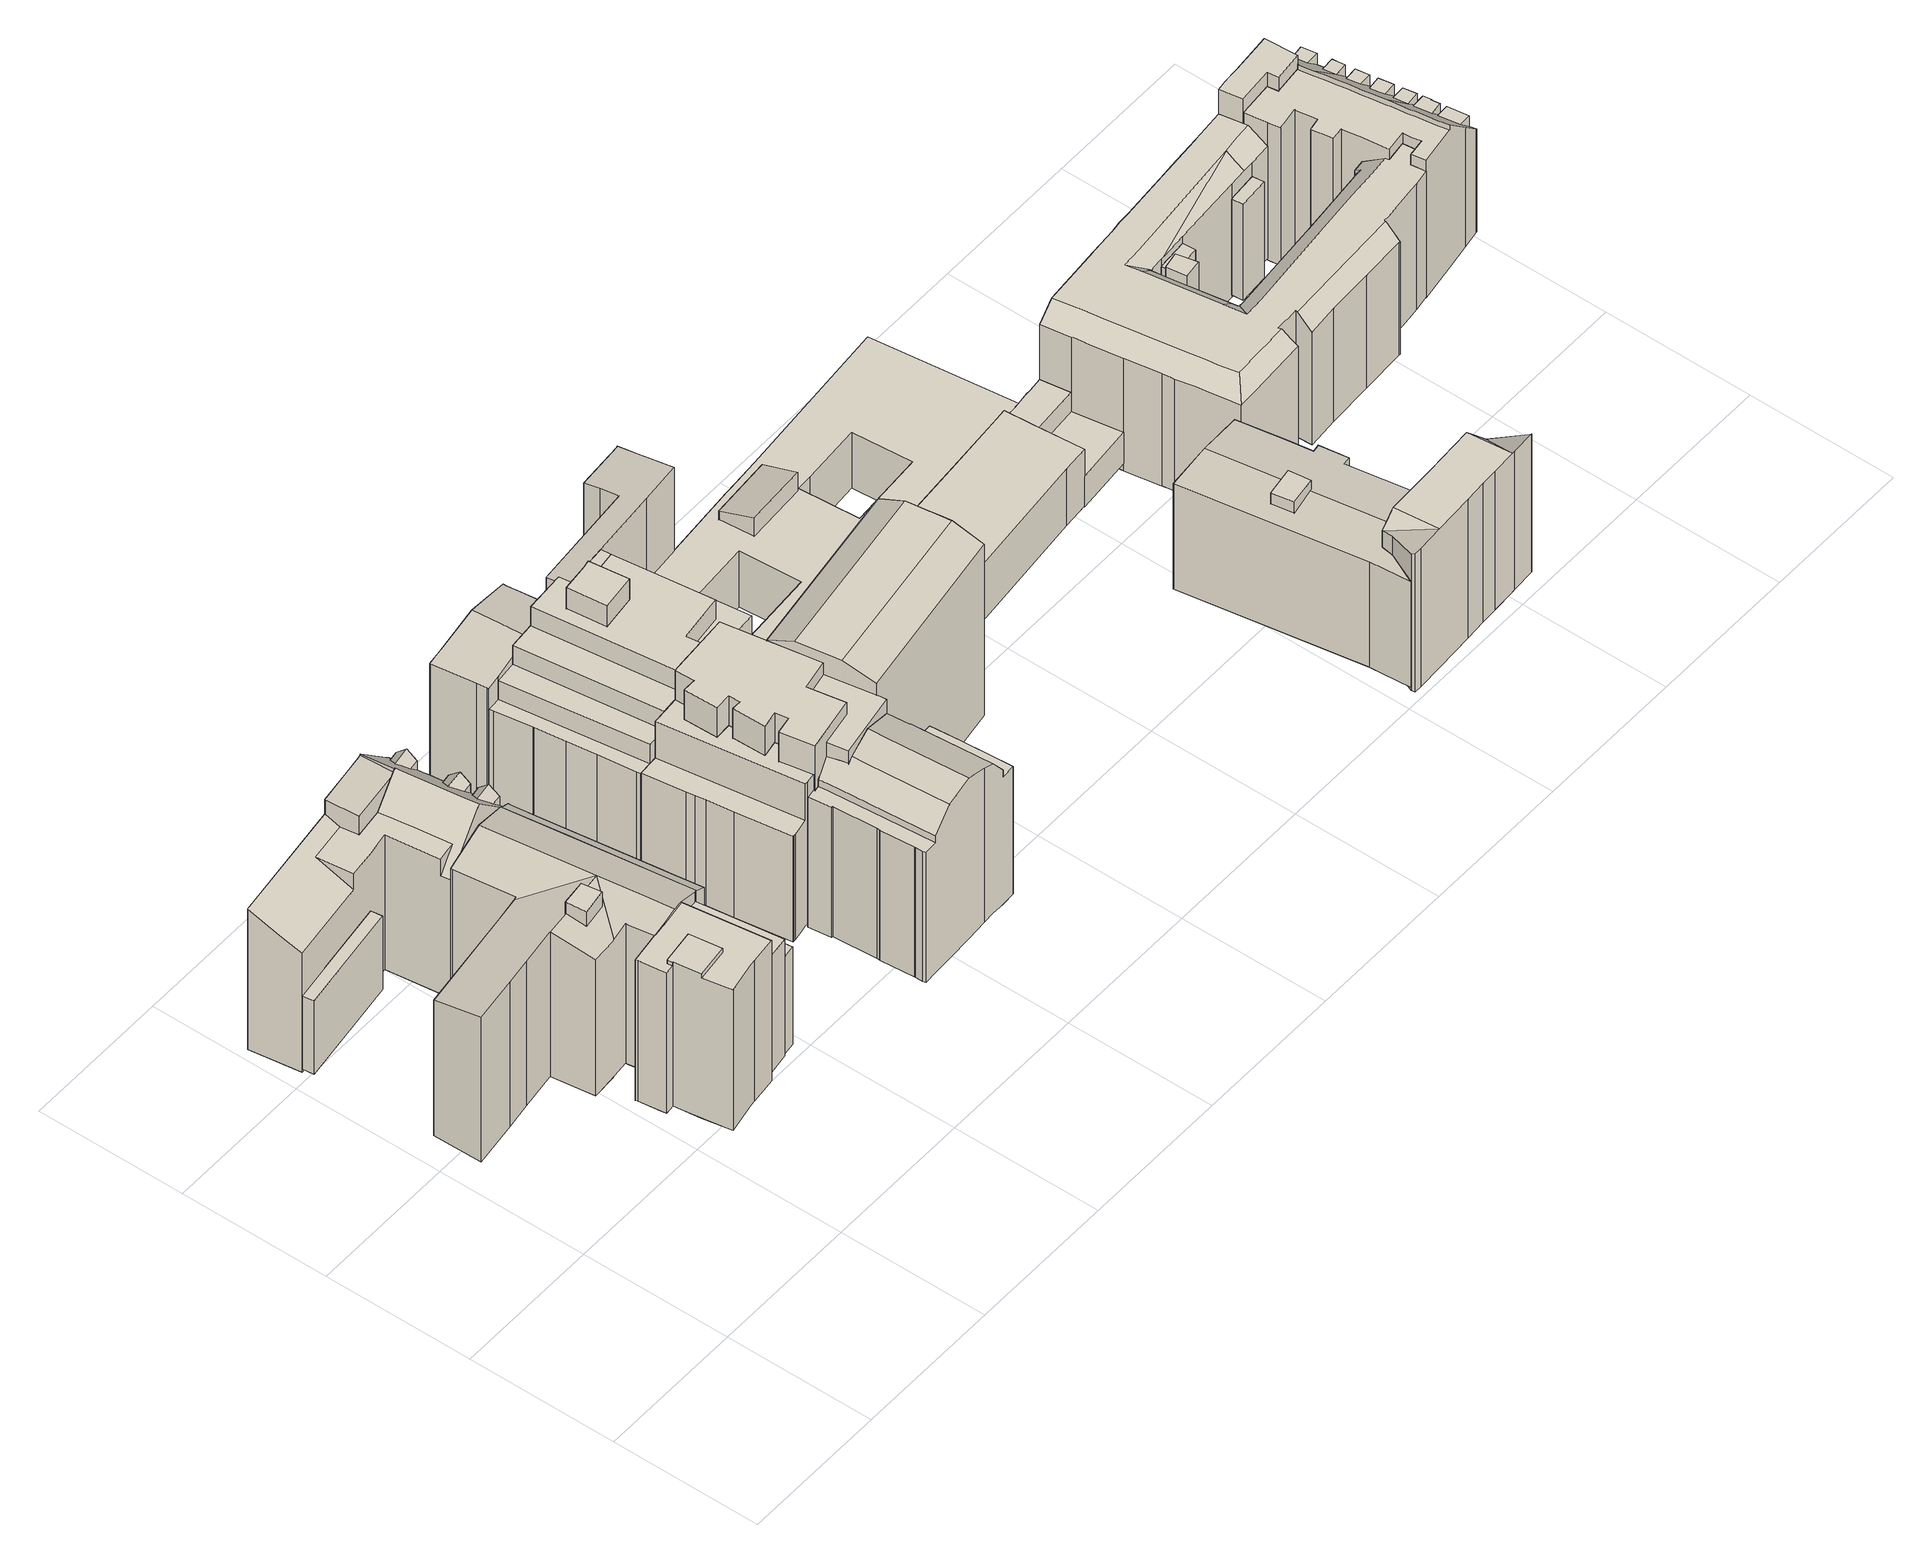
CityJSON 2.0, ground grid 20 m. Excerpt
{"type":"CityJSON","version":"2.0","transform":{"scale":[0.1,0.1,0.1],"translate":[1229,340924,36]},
"CityObjects":{
"building1":{"type":"Building","children":["building1-1","building1-2","building1-3"]},
"building1-1":{"type":"BuildingPart","attributes":{"measuredHeight":19.27,"roofType":"PULTDACH","HoeheDach":"58","NiedrigsteTraufeDesGebaeudes":"57","Blattnummer":"102081","HoeheGrund":"38"},"parents":["building1"],"geometry":[{"type":"Solid","lod":"2","boundaries":[[[[0,1,2,3]],[[3,2,4,5]],[[5,4,6,7]],[[8,1,0,9,10,11]],[[4,2,1,8,11,12,13,6]],[[7,14,15,10,9,0,3,5]],[[7,6,13,14]],[[14,13,12,15]],[[15,12,11,10]]]]}]},
"building1-2":{"type":"BuildingPart","attributes":{"measuredHeight":23.92,"roofType":"FLACHDACH","HoeheDach":"61","NiedrigsteTraufeDesGebaeudes":"61","Blattnummer":"102081","HoeheGrund":"37"},"parents":["building1"],"geometry":[{"type":"Solid","lod":"2","boundaries":[[[[16,17,18,19]],[[20,21,22,23]],[[23,22,17,16]],[[22,21,18,17]],[[21,20,19,18]],[[20,23,16,19]]]]}]},
"building1-3":{"type":"BuildingPart","attributes":{"measuredHeight":23,"roofType":"SATTELDACH","HoeheDach":"59","NiedrigsteTraufeDesGebaeudes":"58","Blattnummer":"102081","HoeheGrund":"36"},"parents":["building1"],"geometry":[{"type":"Solid","lod":"2","boundaries":[[[[24,25,26,27]],[[27,26,28,29]],[[29,28,30,31]],[[32,33,34,35]],[[36,37,38,39]],[[40,41,42,43]],[[44,45,46,47]],[[48,49,50,51]],[[51,50,52,53]],[[54,55,56,57,52,50,49,58,59,60,61,62]],[[30,63,64,65,66,67,68,69,70,31]],[[60,59,58,49,48,71,72,73,74,61]],[[51,53,75,44,47,76,77,78,79,80,81,82,24,27,29,31,70,69,68,67,32,35,83,74,73,72,71,48],[36,39,84,40,43]],[[28,26,25,85,86,87,88,38,37,55,65,64,63,30]],[[80,79,78,77,89,90,91,92]],[[44,75,53,52,57,45]],[[76,47,46,93,89,77]],[[41,40,84,39,38,88]],[[43,42,37,36]],[[67,66,33,32]],[[34,62,61,74,83,35]],[[80,92,86,81]],[[24,82,81,86,85,25]],[[89,93,46,45,57,56,55,90]],[[33,66,65,55,54,62,34]],[[92,91,90,55,37,42,41,88,87,86]]]]}]},
"building2":{"type":"Building","children":["building2-1","building2-2","building2-3"]},
"building2-1":{"type":"BuildingPart","attributes":{"measuredHeight":11.69,"roofType":"FLACHDACH","HoeheDach":"49","NiedrigsteTraufeDesGebaeudes":"49","Blattnummer":"102081","HoeheGrund":"38"},"parents":["building2"],"geometry":[{"type":"Solid","lod":"2","boundaries":[[[[94,95,96,97]],[[98,99,100,101]],[[101,100,95,94]],[[100,99,96,95]],[[99,98,97,96]],[[98,101,94,97]]]]}]},
"building2-2":{"type":"BuildingPart","attributes":{"measuredHeight":25.04,"roofType":"SATTELDACH","HoeheDach":"62","NiedrigsteTraufeDesGebaeudes":"56","Blattnummer":"102081","HoeheGrund":"37"},"parents":["building2"],"geometry":[{"type":"Solid","lod":"2","boundaries":[[[[102,103,104,105,106,107,108]],[[109,110,111,112,113,114,115,116,117,118,106,105]],[[119,120,121,122,123,117,116,115,114,124,125]],[[126,123,122,121,120,6,127,128,129,130,131,132,133,134,135,136,137,138,139,140,141,142,143,144,145,146,147,148,149,150,151,152,153,154,155,156,157]],[[158,159,153,152,151,150]],[[149,148,160,158,150]],[[161,162,139,138]],[[137,163,164,161,138]],[[165,166,167,132,131]],[[130,129,168,165,131]],[[169,108,107,170]],[[104,109,105]],[[171,157,156,172]],[[172,156,155,173]],[[174,146,145,175]],[[175,145,144,176]],[[176,144,143,177]],[[177,143,142,178]],[[178,142,141,179]],[[180,127,6,181]],[[182,126,157,171]],[[153,159,154]],[[147,160,148]],[[139,162,140]],[[128,168,129]],[[181,183,184,185,186,187,188,189,190,169,170,191,192,193,194,182,171,172,173,195,196,197,174,175,176,177,178,179,198,199,200,201,202,203,180]],[[160,147,146,174,197,196,195,173,155,154,159,158]],[[164,135,134,166,165,168,128,127,180,203,202,201,200,199,198,179,141,140,162,161]],[[189,188,187,186,111,110,109,104,103]],[[118,117,123,126,182,194,193,192]],[[167,166,134,133,132]],[[136,135,164,163,137]],[[184,183,181,6,120,119]],[[185,184,119,125,112,111,186]],[[125,124,114,113,112]],[[190,189,103,102,108,169]],[[106,118,192,191,170,107]]]]}]},
"building2-3":{"type":"BuildingPart","attributes":{"measuredHeight":23.23,"roofType":"PULTDACH","HoeheDach":"62","NiedrigsteTraufeDesGebaeudes":"61","Blattnummer":"102081","HoeheGrund":"39"},"parents":["building2"],"geometry":[{"type":"Solid","lod":"2","boundaries":[[[[204,205,206,207,208,209]],[[210,211,212,213,214,215]],[[210,209,208,211]],[[211,208,207,212]],[[212,207,206,213]],[[213,206,205,214]],[[214,205,204,215]],[[215,204,209,210]]]]}]},
"building3":{"type":"Building","children":["building3-1","building3-2","building3-3"]},
"building3-1":{"type":"BuildingPart","attributes":{"measuredHeight":22.96,"roofType":"FLACHDACH","HoeheDach":"59","NiedrigsteTraufeDesGebaeudes":"59","Blattnummer":"102081","HoeheGrund":"36"},"parents":["building3"],"geometry":[{"type":"Solid","lod":"2","boundaries":[[[[216,217,218,219,220,221]],[[222,223,224,225]],[[225,224,226,227]],[[227,226,228,229]],[[229,228,52,230]],[[230,52,231,232]],[[232,231,233,234]],[[235,236,223,222]],[[237,221,220,238]],[[238,220,219,239]],[[239,219,218,240]],[[241,216,221,237]],[[234,242,243,244,245,246,247,248,235,222,225,227,229,230,232]],[[236,249,250,241,237,238,239,240,251,252,233,231,52,228,226,224,223]],[[244,243,251,240,218,217,245]],[[247,246,245,217,216,241,250]],[[248,247,250,249,236,235]],[[243,242,234,233,252,251]]]]}]},
"building3-2":{"type":"BuildingPart","attributes":{"measuredHeight":18.54,"roofType":"FLACHDACH","HoeheDach":"56","NiedrigsteTraufeDesGebaeudes":"56","Blattnummer":"102081","HoeheGrund":"38"},"parents":["building3"],"geometry":[{"type":"Solid","lod":"2","boundaries":[[[[253,254,255,256]],[[257,258,259,260]],[[260,259,254,253]],[[259,258,255,254]],[[258,257,256,255]],[[257,260,253,256]]]]}]},
"building3-3":{"type":"BuildingPart","attributes":{"measuredHeight":15.56,"roofType":"FLACHDACH","HoeheDach":"54","NiedrigsteTraufeDesGebaeudes":"54","Blattnummer":"102081","HoeheGrund":"38"},"parents":["building3"],"geometry":[{"type":"Solid","lod":"2","boundaries":[[[[261,262,263,264,265,266,267,268]],[[269,270,271,272,273,274,275,276]],[[276,275,262,261]],[[275,274,263,262]],[[274,273,264,263]],[[273,272,265,264]],[[272,271,266,265]],[[271,270,267,266]],[[270,269,268,267]],[[269,276,261,268]]]]}]},
"building4":{"type":"Building","children":["building4-1","building4-2","building4-3","building4-4","building4-5"]},
"building4-1":{"type":"BuildingPart","attributes":{"measuredHeight":22.59,"roofType":"FLACHDACH","HoeheDach":"60","NiedrigsteTraufeDesGebaeudes":"54","Blattnummer":"102081","HoeheGrund":"38"},"parents":["building4"],"geometry":[{"type":"Solid","lod":"2","boundaries":[[[[277,278,279,280,281,282,283,284,285,286,287,288]],[[289,290,291,292,293,294,295,296,297,298,299,300,301,302,303,304]],[[305,288,287,306]],[[307,283,282,308]],[[308,282,281,309]],[[309,281,280,310]],[[310,280,279,311]],[[311,279,278,312]],[[312,278,277,313]],[[313,277,288,305]],[[314,303,302,315]],[[315,302,301,316]],[[316,301,300,317]],[[317,300,299,318]],[[318,299,298,319]],[[319,298,297,320]],[[320,297,296,321]],[[321,296,295,322]],[[322,295,294,323]],[[323,294,293,324]],[[324,293,292,325]],[[325,292,291,326]],[[326,291,290,327]],[[285,289,304,286]],[[307,328,329,327,290,289,285,284,283]],[[287,286,304,303,314,330,306]],[[325,326,327,329,328,307,308,309,310,311,312,313,305,306,330,314,315,316,317,318,319,320,321,322,323,324]]]]}]},
"building4-2":{"type":"BuildingPart","attributes":{"measuredHeight":27.14,"roofType":"FLACHDACH","HoeheDach":"65","NiedrigsteTraufeDesGebaeudes":"47","Blattnummer":"102081","HoeheGrund":"38"},"parents":["building4"],"geometry":[{"type":"Solid","lod":"2","boundaries":[[[[331,332,333,334,335,336,337,338,339,340,341,342,343,344,345,346,347,348,349]],[[350,351,352,353,354,355,356]],[[357,349,348,358]],[[358,348,347,359]],[[359,347,346,360]],[[360,346,345,361]],[[356,344,343,350]],[[362,343,342,363]],[[363,342,341,364]],[[364,341,340,365]],[[365,340,339,366]],[[366,339,338,367]],[[367,338,337,368]],[[368,337,336,369]],[[369,336,335,370]],[[370,335,334,371]],[[371,334,333,372]],[[372,333,332,373]],[[373,332,331,374]],[[374,331,349,357]],[[375,355,354,376]],[[376,354,353,377]],[[377,353,352,378]],[[378,352,351,379]],[[362,379,351,350,343]],[[345,344,356,355,375,380,361]],[[362,363,364,365,366,367,368,369,370,371,372,373,374,357,358,359,360,361,380,375,376,377,378,379]]]]}]},
"building4-3":{"type":"BuildingPart","attributes":{"measuredHeight":25.63,"roofType":"SATTELDACH","HoeheDach":"63","NiedrigsteTraufeDesGebaeudes":"58","Blattnummer":"102081","HoeheGrund":"37"},"parents":["building4"],"geometry":[{"type":"Solid","lod":"2","boundaries":[[[[381,382,383,384,385,386,387,388,389,390,391,392,393,394,395,396]],[[397,398,399,400,401,402,403,404]],[[400,405,406,401]],[[407,408,409,410,411,412]],[[413,396,395,414]],[[414,395,394,415]],[[416,389,388,417]],[[417,388,387,418]],[[418,387,386,419]],[[419,386,385,420]],[[420,385,384,421]],[[421,384,383,422]],[[422,383,382,423]],[[423,382,381,424]],[[424,381,396,413]],[[425,403,402,426]],[[412,406,405,407]],[[427,411,410,428]],[[428,410,409,429]],[[429,409,408,430]],[[394,393,431,432,433,434,435,436,437,438,415]],[[416,439,440,441,442,399,398,443,444,390,389]],[[445,446,442,441,440,439,416,417,418,419,420,421,422,423,424,413,414,415,438,437,436,435,447,448,449,450,425,426,451,452,427,428,429,430]],[[453,454,444,443,455,456,457,458,434,433,432,431]],[[392,391,390,444,454,453,431,393]],[[457,456,404,403,425,450,449,448]],[[402,401,406,412,411,427,452,451,426]],[[442,446,445,430,408,407,405,400,399]],[[458,457,448,447,435,434]],[[455,443,398,397,404,456]]]]}]},
"building4-4":{"type":"BuildingPart","attributes":{"measuredHeight":28.82,"roofType":"FLACHDACH","HoeheDach":"67","NiedrigsteTraufeDesGebaeudes":"65","Blattnummer":"102081","HoeheGrund":"38"},"parents":["building4"],"geometry":[{"type":"Solid","lod":"2","boundaries":[[[[459,460,461,462]],[[463,460,459,464]],[[464,465,466,362,467,379,468,469,470,471,463]],[[466,465,464,459,462,472,473,362]],[[474,461,460,463,471,470,469,475]],[[475,469,468,379,476,477]],[[473,478,476,379,467,362]],[[462,461,474,475,477,479,472]],[[472,479,477,476,478,473]]]]}]},
"building4-5":{"type":"BuildingPart","attributes":{"measuredHeight":25.43,"roofType":"FLACHDACH","HoeheDach":"63","NiedrigsteTraufeDesGebaeudes":"63","Blattnummer":"102081","HoeheGrund":"38"},"parents":["building4"],"geometry":[{"type":"Solid","lod":"2","boundaries":[[[[480,481,482,483,484,485,486,487]],[[488,489,490,491,492,493,494,495]],[[495,494,481,480]],[[494,493,482,481]],[[493,492,483,482]],[[492,491,484,483]],[[491,490,485,484]],[[490,489,486,485]],[[489,488,487,486]],[[488,495,480,487]]]]}]},
"building5":{"type":"Building","children":["building5-1","building5-2","building5-3"]},
"building5-1":{"type":"BuildingPart","attributes":{"measuredHeight":22.02,"roofType":"PULTDACH","HoeheDach":"60","NiedrigsteTraufeDesGebaeudes":"59","Blattnummer":"102081","HoeheGrund":"38"},"parents":["building5"],"geometry":[{"type":"Solid","lod":"2","boundaries":[[[[496,497,498,499,500,501,502,503,504,505,506,507]],[[508,509,510,511,512,513,514,515,516,517,518,519]],[[508,507,506,509]],[[509,506,505,510]],[[510,505,504,511]],[[511,504,503,512]],[[512,503,502,513]],[[513,502,501,514]],[[514,501,500,515]],[[515,500,499,516]],[[516,499,498,517]],[[517,498,497,518]],[[518,497,496,519]],[[519,496,507,508]]]]}]},
"building5-2":{"type":"BuildingPart","attributes":{"measuredHeight":20.17,"roofType":"SATTELDACH","HoeheDach":"59","NiedrigsteTraufeDesGebaeudes":"58","Blattnummer":"102081","HoeheGrund":"39"},"parents":["building5"],"geometry":[{"type":"Solid","lod":"2","boundaries":[[[[520,521,522,523,524,525,526,527,528,529]],[[525,530,531,532,533,534,535,536,537,538,526]],[[539,529,528,540]],[[540,528,527,541]],[[542,524,523,543]],[[543,523,522,544]],[[544,522,521,545]],[[545,521,520,546]],[[546,520,529,539]],[[547,526,538,548]],[[548,538,537,549]],[[549,537,536,550]],[[550,536,535,551]],[[551,535,534,552]],[[552,534,533,553]],[[553,533,532,554]],[[554,532,531,555]],[[555,531,530,556]],[[542,557,556,530,525,524]],[[527,526,547,541]],[[555,556,557,542,543,544,545,546,539,540,541,547,548,549,550,551,552,553,554]]]]}]},
"building5-3":{"type":"BuildingPart","attributes":{"measuredHeight":16.91,"roofType":"FLACHDACH","HoeheDach":"56","NiedrigsteTraufeDesGebaeudes":"56","Blattnummer":"102081","HoeheGrund":"39"},"parents":["building5"],"geometry":[{"type":"Solid","lod":"2","boundaries":[[[[558,559,560,561,562,563]],[[564,565,566,567,568,569]],[[569,568,559,558]],[[568,567,560,559]],[[567,566,561,560]],[[566,565,562,561]],[[565,564,563,562]],[[564,569,558,563]]]]}]},
"building6":{"type":"Building","children":["building6-1","building6-2","building6-3","building6-4","building6-5","building6-6","building6-7","building6-8","building6-9"]},
"building6-1":{"type":"BuildingPart","attributes":{"measuredHeight":9.9,"roofType":"PULTDACH","HoeheDach":"50","NiedrigsteTraufeDesGebaeudes":"49","Blattnummer":"102081","HoeheGrund":"40"},"parents":["building6"],"geometry":[{"type":"Solid","lod":"2","boundaries":[[[[570,571,572,573]],[[574,575,576,577]],[[574,573,572,575]],[[575,572,571,576]],[[576,571,570,577]],[[577,570,573,574]]]]}]},
"building6-2":{"type":"BuildingPart","attributes":{"measuredHeight":8.86,"roofType":"FLACHDACH","HoeheDach":"47","NiedrigsteTraufeDesGebaeudes":"47","Blattnummer":"102081","HoeheGrund":"38"},"parents":["building6"],"geometry":[{"type":"Solid","lod":"2","boundaries":[[[[578,579,580,581]],[[582,583,584,585,586,587,588,589,590,518,517,516,591,592,593],[594,595,596,597],[598,599,600,601,602],[580,603,604,581]],[[605,606,607,608,609,610,611,612,613,614,615,616,617,618,619],[620,621,622,623],[624,625,626,627,628],[578,629,630,579]],[[619,618,583,582]],[[618,617,584,583]],[[617,616,585,584]],[[616,615,586,585]],[[615,614,587,586]],[[614,613,588,587]],[[613,612,589,588]],[[612,611,590,589]],[[611,610,518,590]],[[610,609,517,518]],[[609,608,516,517]],[[608,607,591,516]],[[607,606,592,591]],[[606,605,593,592]],[[605,619,582,593]],[[623,622,595,594]],[[622,621,596,595]],[[621,620,597,596]],[[620,623,594,597]],[[628,627,599,598]],[[627,626,600,599]],[[626,625,601,600]],[[625,624,602,601]],[[624,628,598,602]],[[579,630,603,580]],[[630,629,604,603]],[[629,578,581,604]]]]}]},
"building6-3":{"type":"BuildingPart","attributes":{"measuredHeight":24.87,"roofType":"FLACHDACH","HoeheDach":"63","NiedrigsteTraufeDesGebaeudes":"63","Blattnummer":"102081","HoeheGrund":"39"},"parents":["building6"],"geometry":[{"type":"Solid","lod":"2","boundaries":[[[[631,632,633,634,635,636,637,638,639,640,641,642]],[[643,644,645,646,647,648,649,650,651,652,653,654]],[[654,653,632,631]],[[653,652,633,632]],[[652,651,634,633]],[[651,650,635,634]],[[650,649,636,635]],[[649,648,637,636]],[[648,647,638,637]],[[647,646,639,638]],[[646,645,640,639]],[[645,644,641,640]],[[644,643,642,641]],[[643,654,631,642]]]]}]},
"building6-4":{"type":"BuildingPart","attributes":{"measuredHeight":22,"roofType":"FLACHDACH","HoeheDach":"60","NiedrigsteTraufeDesGebaeudes":"60","Blattnummer":"102081","HoeheGrund":"38"},"parents":["building6"],"geometry":[{"type":"Solid","lod":"2","boundaries":[[[[655,656,657,658,659,660,661,662,663,664,665]],[[497,496,666,667,668,669,670,671,672,673,674]],[[674,673,656,655]],[[673,672,657,656]],[[672,671,658,657]],[[671,670,659,658]],[[670,669,660,659]],[[669,668,661,660]],[[668,667,662,661]],[[667,666,663,662]],[[666,496,664,663]],[[496,497,665,664]],[[497,674,655,665]]]]}]},
"building6-5":{"type":"BuildingPart","attributes":{"measuredHeight":8.11,"roofType":"FLACHDACH","HoeheDach":"47","NiedrigsteTraufeDesGebaeudes":"47","Blattnummer":"102081","HoeheGrund":"38"},"parents":["building6"],"geometry":[{"type":"Solid","lod":"2","boundaries":[[[[655,675,676,677,656]],[[678,679,680,681,682]],[[682,681,675,655]],[[681,680,676,675]],[[680,679,677,676]],[[679,678,656,677]],[[678,682,655,656]]]]}]},
"building6-6":{"type":"BuildingPart","attributes":{"measuredHeight":21.7,"roofType":"FLACHDACH","HoeheDach":"60","NiedrigsteTraufeDesGebaeudes":"60","Blattnummer":"102081","HoeheGrund":"39"},"parents":["building6"],"geometry":[{"type":"Solid","lod":"2","boundaries":[[[[683,684,685,686]],[[687,688,689,690]],[[690,689,684,683]],[[689,688,685,684]],[[688,687,686,685]],[[687,690,683,686]]]]}]},
"building6-7":{"type":"BuildingPart","attributes":{"measuredHeight":18.66,"roofType":"FLACHDACH","HoeheDach":"57","NiedrigsteTraufeDesGebaeudes":"57","Blattnummer":"102081","HoeheGrund":"39"},"parents":["building6"],"geometry":[{"type":"Solid","lod":"2","boundaries":[[[[691,692,693,694]],[[695,696,697,698]],[[698,697,692,691]],[[697,696,693,692]],[[696,695,694,693]],[[695,698,691,694]]]]}]},
"building6-8":{"type":"BuildingPart","attributes":{"measuredHeight":15.58,"roofType":"FLACHDACH","HoeheDach":"55","NiedrigsteTraufeDesGebaeudes":"55","Blattnummer":"102081","HoeheGrund":"39"},"parents":["building6"],"geometry":[{"type":"Solid","lod":"2","boundaries":[[[[699,700,701,702,703,704,705,706,707,708,709]],[[710,711,712,713,714,715,716,717,718,288,287]],[[287,288,700,699]],[[288,718,701,700]],[[718,717,702,701]],[[717,716,703,702]],[[716,715,704,703]],[[715,714,705,704]],[[714,713,706,705]],[[713,712,707,706]],[[712,711,708,707]],[[711,710,709,708]],[[710,287,699,709]]]]}]},
"building6-9":{"type":"BuildingPart","attributes":{"measuredHeight":27.98,"roofType":"FLACHDACH","HoeheDach":"67","NiedrigsteTraufeDesGebaeudes":"67","Blattnummer":"102081","HoeheGrund":"39"},"parents":["building6"],"geometry":[{"type":"Solid","lod":"2","boundaries":[[[[719,720,721,722,723]],[[724,725,726,727,728]],[[728,727,720,719]],[[727,726,721,720]],[[726,725,722,721]],[[725,724,723,722]],[[724,728,719,723]]]]}]},
"building7":{"type":"Building","children":["building7-1","building7-2","building7-3"]},
"building7-1":{"type":"BuildingPart","attributes":{"measuredHeight":18.18,"roofType":"FLACHDACH","HoeheDach":"57","NiedrigsteTraufeDesGebaeudes":"57","Blattnummer":"102081","HoeheGrund":"38"},"parents":["building7"],"geometry":[{"type":"Solid","lod":"2","boundaries":[[[[729,730,731,732]],[[733,734,735,736]],[[736,735,730,729]],[[735,734,731,730]],[[734,733,732,731]],[[733,736,729,732]]]]}]},
"building7-2":{"type":"BuildingPart","attributes":{"measuredHeight":17.33,"roofType":"SATTELDACH","HoeheDach":"55","NiedrigsteTraufeDesGebaeudes":"55","Blattnummer":"102081","HoeheGrund":"38"},"parents":["building7"],"geometry":[{"type":"Solid","lod":"2","boundaries":[[[[737,738,739,740]],[[741,742,743,744]],[[744,743,745,746]],[[747,748,749,750]],[[751,752,753,754]],[[754,753,755,756]],[[756,755,757,758]],[[746,745,759,760]],[[760,759,761,762]],[[762,761,763,764]],[[765,751,754,756,758,766,767,768,741,744,746,760,762,764,769,770],[750,771,737,740,772,747]],[[773,757,755,753,752,774,775,776,739,738,777,778,779,780]],[[778,777,749,748,776,775,774,781,782,763,761,759,745,743,742,779]],[[751,765,770,781,774,752]],[[780,779,742,741,768,767]],[[782,781,770,769,764,763]],[[766,758,757,773,780,767]],[[739,776,748,747,772,740]],[[737,771,750,749,777,738]]]]}]},
"building7-3":{"type":"BuildingPart","attributes":{"measuredHeight":22.01,"roofType":"FLACHDACH","HoeheDach":"59","NiedrigsteTraufeDesGebaeudes":"55","Blattnummer":"102081","HoeheGrund":"37"},"parents":["building7"],"geometry":[{"type":"Solid","lod":"2","boundaries":[[[[783,784,785,786,787,788]],[[785,789,790,786]],[[785,791,792,793,794,795,796,789]],[[794,797,795]],[[798,799,800,797,794]],[[801,788,787,802]],[[803,784,783,804]],[[804,783,788,801]],[[805,793,792,806]],[[806,792,791,807]],[[808,797,800,809]],[[809,800,799,810]],[[810,799,798,811]],[[811,812,805,806,807,813,803,804,801,802,814,815,816,817,818,808,809,810]],[[803,813,807,791,785,784]],[[805,812,811,798,794,793]],[[796,795,797,808,818,817]],[[790,789,796,817,816,815]],[[787,786,790,815,814,802]]]]}]},
"building8":{"type":"Building","children":["building8-1","building8-2","building8-3","building8-4","building8-5","building8-6","building8-7","building8-8","building8-9"]},
"building8-1":{"type":"BuildingPart","attributes":{"measuredHeight":15.33,"roofType":"FLACHDACH","HoeheDach":"54","NiedrigsteTraufeDesGebaeudes":"54","Blattnummer":"102081","HoeheGrund":"38"},"parents":["building8"],"geometry":[{"type":"Solid","lod":"2","boundaries":[[[[819,820,821,822]],[[823,824,825,826]],[[826,825,820,819]],[[825,824,821,820]],[[824,823,822,821]],[[823,826,819,822]]]]}]},
"building8-2":{"type":"BuildingPart","attributes":{"measuredHeight":19.25,"roofType":"FLACHDACH","HoeheDach":"58","NiedrigsteTraufeDesGebaeudes":"58","Blattnummer":"102081","HoeheGrund":"39"},"parents":["building8"],"geometry":[{"type":"Solid","lod":"2","boundaries":[[[[827,828,829,830]],[[831,832,833,834]],[[834,833,828,827]],[[833,832,829,828]],[[832,831,830,829]],[[831,834,827,830]]]]}]},
"building8-3":{"type":"BuildingPart","attributes":{"measuredHeight":16.08,"roofType":"FLACHDACH","HoeheDach":"55","NiedrigsteTraufeDesGebaeudes":"55","Blattnummer":"102081","HoeheGrund":"39"},"parents":["building8"],"geometry":[{"type":"Solid","lod":"2","boundaries":[[[[835,836,837,838]],[[839,840,841,842]],[[842,841,836,835]],[[841,840,837,836]],[[840,839,838,837]],[[839,842,835,838]]]]}]},
"building8-4":{"type":"BuildingPart","attributes":{"measuredHeight":7.64,"roofType":"FLACHDACH","HoeheDach":"47","NiedrigsteTraufeDesGebaeudes":"47","Blattnummer":"102081","HoeheGrund":"40"},"parents":["building8"],"geometry":[{"type":"Solid","lod":"2","boundaries":[[[[843,844,845,846,847,848,849]],[[850,851,852,618,617,853,854]],[[854,853,844,843]],[[853,617,845,844]],[[617,618,846,845]],[[618,852,847,846]],[[852,851,848,847]],[[851,850,849,848]],[[850,854,843,849]]]]}]},
"building8-5":{"type":"BuildingPart","attributes":{"measuredHeight":4.92,"roofType":"FLACHDACH","HoeheDach":"44","NiedrigsteTraufeDesGebaeudes":"44","Blattnummer":"102081","HoeheGrund":"39"},"parents":["building8"],"geometry":[{"type":"Solid","lod":"2","boundaries":[[[[855,856,857,858]],[[859,860,861,862]],[[862,861,856,855]],[[861,860,857,856]],[[860,859,858,857]],[[859,862,855,858]]]]}]},
"building8-6":{"type":"BuildingPart","attributes":{"measuredHeight":9.01,"roofType":"FLACHDACH","HoeheDach":"48","NiedrigsteTraufeDesGebaeudes":"48","Blattnummer":"102081","HoeheGrund":"39"},"parents":["building8"],"geometry":[{"type":"Solid","lod":"2","boundaries":[[[[863,864,865,866,867,868,869,870,871]],[[872,873,874,875,876,877,878,879,880]],[[880,879,864,863]],[[879,878,865,864]],[[878,877,866,865]],[[877,876,867,866]],[[876,875,868,867]],[[875,874,869,868]],[[874,873,870,869]],[[873,872,871,870]],[[872,880,863,871]]]]}]},
"building8-7":{"type":"BuildingPart","attributes":{"measuredHeight":20.03,"roofType":"FLACHDACH","HoeheDach":"58","NiedrigsteTraufeDesGebaeudes":"56","Blattnummer":"102081","HoeheGrund":"38"},"parents":["building8"],"geometry":[{"type":"Solid","lod":"2","boundaries":[[[[881,882,883,884,885]],[[886,887,888,889,882,881]],[[890,891,892,887,886]],[[893,894,895,896,897,898]],[[899,900,901,902,903,904,905]],[[896,895,906,907,908,909,897]],[[910,911,912,913]],[[914,915,916,917]],[[918,889,888,919]],[[920,921,922,923]],[[923,922,924,925]],[[925,924,926,927]],[[927,926,928,929]],[[929,928,930,931]],[[932,894,893,933]],[[934,903,902,935]],[[935,902,901,936]],[[936,901,900,937]],[[937,900,899,938]],[[939,907,906,940]],[[941,942,943,944]],[[944,943,945,946]],[[946,945,947,948]],[[949,950,951,952]],[[953,954,955,956]],[[957,958,959,960,947,945,943,942,961,962,963,964,891,890]],[[965,966,967,968,969,970,971,972,973,974]],[[968,975,976,977,978,979,980,969]],[[912,981,982,983,984,913]],[[985,986,987,988,989,990,991,992,993,994,995,905,904,996,997,998,951,950,999,1000,1001,955,954,1002,1003,960,959,958,957,890,886,881,885,1004,897,909,908,1005,1006,930,928,926,924,922,921,1007,982,981]],[[1008,1009,1010,949,952,1011,1012,1013,1014,934,935,936,937,938,1015,1016,1017,1018,1019,1020,1021,977,976,975,968,967,966,965,974,1022,914,917,1023,1024,910,913,984,983,1025,920,923,925,927,929,931,1026,1027,1028,939,940,1029,932,933,1030,1031,1032,1033,1034,1035,918,919,1036,1037,1038,1039,1040,1041,1042,941,944,946,948,1043,1044,1045,953,956]],[[911,1046,1047,916,915,1048,973,972,971,970,969,990,989,988,987,986,985,981,912]],[[980,979,978,1049,991,990,969]],[[1024,1023,917,916,1047,1046,911,910]],[[1019,1018,1017,1016,995,994,993,992]],[[991,1049,978,977,1021,1020,1019,992]],[[1034,1033,1032,1031,1050,1051,884,883]],[[892,891,964,963,1040,1039,1038,1037]],[[963,962,961,942,941,1042,1041,1040]],[[1013,1012,1011,952,951,998,997,996]],[[999,950,949,1010,1009,1000]],[[1009,1008,956,955,1001,1000]],[[1003,1002,954,953,1045,1044]],[[1003,1044,1043,948,947,960]],[[908,907,939,1028,1027,1005]],[[1015,938,899,905,995,1016]],[[904,903,934,1014,1013,996]],[[932,1029,940,906,895,894]],[[1031,1030,933,893,898,1050]],[[930,1006,1005,1027,1026,931]],[[887,892,1037,1036,919,888]],[[882,889,918,1035,1034,883]],[[982,1007,921,920,1025,983]],[[1022,974,973,1048,915,914]],[[884,1051,1050,898,897,1004,885]]]]}]},
"building8-8":{"type":"BuildingPart","attributes":{"measuredHeight":22.76,"roofType":"PULTDACH","HoeheDach":"61","NiedrigsteTraufeDesGebaeudes":"54","Blattnummer":"102081","HoeheGrund":"38"},"parents":["building8"],"geometry":[{"type":"Solid","lod":"2","boundaries":[[[[1052,1053,1054,1055]],[[1056,1057,1058,1059,1060]],[[1061,1062,1063,1064,1065]],[[1066,1067,1068,1069]],[[1070,1071,1072,1073]],[[1074,1075,1076,1077,1078,1079]],[[1080,1081,1082,1083]],[[1084,1085,1086,1087]],[[1088,1089,1090,1091]],[[1092,1093,1094,1095]],[[1096,1097,1098,1099]],[[1100,1101,1102,1103]],[[1104,1105,1106,1107]],[[1107,1106,1108,1109]],[[1055,1054,1110]],[[1111,1053,1052]],[[1060,1059,1112]],[[1113,1057,1056]],[[1065,1064,1114]],[[1115,1062,1061]],[[1069,1068,1116]],[[1117,1067,1066]],[[1073,1072,1118]],[[1119,1071,1070]],[[1079,1078,1120]],[[1121,1077,1076,1122]],[[1123,1075,1074]],[[1083,1082,1124]],[[1125,1081,1080]],[[1126,1127,1128,1129,1130,1056,1060,1112,1111,1052,1055,1110,1102,1101,1131,1098,1097]],[[1132,1133,1134,1135,1136,1137,1070,1073,1118,1138,1117,1066,1069,1116,1139,1115,1061,1065,1114,1113,1056,1130]],[[1140,1141,1142,1143,1144,1145,1146,1147,1148,1149]],[[1053,1111,1112,1059,1058,1150,1151,1152,1153,1103,1102,1110,1054]],[[1154,1155,1156,1157,1158,1159,1160,1161,1162,1163,1164,1165,1166,1167,1168,1169,1170,1171,1172,1173,1137,1136,1135,1134,1133,1132,1130,1129,1128,1174]],[[1075,1123,1124,1082,1081,1125,1105,1104,1175,1176,1177,1122,1076]],[[1067,1117,1138,1118,1072,1071,1119,1120,1078,1077,1121,1178,1179,1180,1181,1182,1183,1184,1139,1116,1068]],[[1185,1186,1187,1188,1189,1190,1091,1090,1191,1192,1193,1194,1195,1196,1197,1198]],[[1173,1172,1171,1170,1169,1168,1108,1106,1105,1125,1080,1083,1124,1123,1074,1079,1120,1119,1070,1137]],[[1107,1109,1199,1200,1201,1092,1095,1202,1088,1091,1190,1189,1188,1187,1186,1185,1198,1203,1204,1205,1206,1207,1208,1209,1210,1144,1143,1142,1141,1140,1211,1212,1213,1214,1215,1216,1217,1084,1087,1218,1219,1220,1096,1099,1221,1100,1103,1153,1152,1151,1150,1222,1223,1224,1225,1184,1183,1182,1181,1180,1179,1178,1121,1122,1177,1176,1175,1104]],[[1226,1227,1228,1229,1149,1148,1147,1146,1145,1230,1231,1232,1233,1234,1235,1236,1237,1197,1196,1195,1194,1193,1192,1191,1090,1089,1238,1094,1093,1239,1240,1167,1166,1165,1164,1163,1162,1161,1160,1159,1158,1157,1156,1155,1154,1174,1086,1085,1241,1242,1243]],[[1243,1242,1241,1085,1084,1217,1216,1215]],[[1212,1211,1140,1149,1229,1228,1227,1213]],[[1210,1209,1208,1232,1231,1230,1145,1144]],[[1220,1219,1218,1128,1127,1126,1097,1096]],[[1057,1113,1114,1064,1063,1224,1223,1222,1150,1058]],[[1062,1115,1139,1184,1225,1224,1063]],[[1098,1131,1101,1100,1221,1099]],[[1200,1199,1109,1108,1168,1167,1240]],[[1201,1200,1240,1239,1093,1092]],[[1202,1095,1094,1238,1089,1088]],[[1204,1203,1198,1197,1237,1236]],[[1205,1204,1236,1235,1234,1206]],[[1234,1233,1232,1208,1207,1206]],[[1086,1174,1128,1218,1087]],[[1214,1213,1227,1226,1243,1215]]]]}]},
"building8-9":{"type":"BuildingPart","attributes":{"measuredHeight":23.64,"roofType":"FLACHDACH","HoeheDach":"62","NiedrigsteTraufeDesGebaeudes":"62","Blattnummer":"102081","HoeheGrund":"38"},"parents":["building8"],"geometry":[{"type":"Solid","lod":"2","boundaries":[[[[1244,1245,1246,1247]],[[1245,1248,1249,1246]],[[1249,1250,1251,1252,1253,1254,1247,1246]],[[1245,1244,1255,1256,1257,1258,1259,1248]],[[1248,1259,1250,1249]],[[1259,1258,1251,1250]],[[1258,1257,1252,1251]],[[1257,1256,1253,1252]],[[1256,1255,1254,1253]],[[1255,1244,1247,1254]]]]}]}
},
"vertices":[
[355,357,24],[355,357,208],[361,317,208],[361,317,24],[345,316,216],[345,316,24],[311,561,216],[311,561,24],[353,373,208],[353,373,24],[330,536,24],[330,536,208],[327,558,208],[327,563,208],[327,563,24],[327,558,24],
[220,399,9],[253,403,9],[257,377,9],[223,372,9],[223,372,248],[257,377,248],[253,403,248],[220,399,248],
[136,387,1],[136,387,231],[101,382,231],[101,382,1],[40,374,231],[40,374,1],[39,439,217],[39,439,1],[204,544,1],[204,544,218],[204,546,218],[204,546,1],[253,403,1],[253,403,231],[220,399,231],[220,399,1],[223,372,1],[223,372,225],[257,377,225],[257,377,1],[275,306,1],[275,306,226],[260,304,223],[260,304,1],[345,316,1],[345,316,217],[342,315,218],[342,315,1],[314,312,227],[314,312,1],[276,473,231],[285,407,231],[294,345,231],[299,309,231],[340,351,217],[332,414,217],[323,479,217],[311,561,217],[265,555,231],[177,458,217],[210,463,217],[211,463,217],[215,464,218],[215,464,1],[211,463,1],[210,463,1],[177,458,1],[340,351,1],[332,414,1],[323,479,1],[311,561,1],[299,309,1],[254,339,1],[254,342,1],[231,340,1],[227,339,1],[195,337,1],[187,394,1],[186,394,1],[265,555,1],[220,398,1],[186,394,231],[187,394,231],[219,398,231],[220,398,231],[254,342,223],[231,340,218],[227,339,218],[195,337,218],[254,339,223],
[162,624,17],[164,609,17],[18,589,17],[16,604,17],[16,604,134],[18,589,134],[164,609,134],[162,624,134],
[12,632,215],[16,604,201],[126,619,201],[120,668,226],[172,675,226],[170,694,236],[6,672,236],[126,619,226],[162,624,226],[193,629,226],[202,558,226],[218,561,226],[228,562,226],[227,573,226],[222,610,226],[215,656,226],[176,651,226],[204,546,200],[266,555,263],[263,574,263],[254,641,263],[251,661,263],[218,561,216],[202,558,200],[252,661,261],[327,563,200],[325,573,200],[312,572,214],[310,573,216],[298,583,226],[308,598,214],[317,599,205],[321,600,200],[320,610,200],[315,609,205],[307,608,214],[293,620,226],[303,635,214],[316,637,200],[316,641,200],[317,642,199],[316,646,199],[314,662,199],[313,667,199],[312,667,200],[311,677,200],[297,675,214],[289,682,222],[284,686,226],[285,688,225],[287,691,222],[294,701,214],[307,703,200],[306,713,200],[292,711,214],[246,705,261],[309,690,226],[307,703,214],[311,677,214],[318,623,226],[316,637,214],[315,609,214],[320,610,214],[323,587,226],[321,600,214],[317,599,214],[325,573,214],[6,672,12],[170,694,12],[246,705,12],[292,711,12],[306,713,12],[312,667,12],[313,667,12],[314,662,12],[316,646,12],[317,642,12],[316,641,12],[327,563,12],[311,561,12],[252,661,12],[266,555,12],[204,546,12],[202,558,12],[193,629,12],[162,624,12],[126,619,12],[16,604,12],[12,632,12],[172,675,12],[176,651,12],[215,656,12],[251,661,12],[307,703,12],[309,690,12],[311,677,12],[316,637,12],[318,623,12],[320,610,12],[321,600,12],[323,587,12],[325,573,12],
[176,651,255],[252,661,255],[246,705,259],[241,704,259],[212,700,259],[170,694,259],[170,694,26],[212,700,26],[241,704,26],[246,705,26],[252,661,26],[176,651,26],
[233,260,233],[234,260,233],[239,224,233],[283,230,233],[277,273,233],[232,267,233],[215,298,3],[215,298,227],[256,304,227],[256,304,3],[260,304,227],[260,304,3],[275,306,227],[275,306,3],[314,312,3],[330,199,227],[330,199,3],[295,195,227],[295,195,3],[216,295,3],[216,295,227],[232,267,227],[277,273,227],[283,230,227],[239,224,227],[233,260,227],[288,194,3],[246,186,3],[239,224,3],[234,260,3],[233,260,3],[221,259,3],[220,265,3],[220,265,227],[221,259,227],[246,186,227],[288,194,227],
[342,315,17],[358,203,17],[330,199,17],[314,312,17],[314,312,203],[330,199,203],[358,203,203],[342,315,203],
[342,315,20],[345,316,20],[361,317,20],[368,267,20],[367,266,20],[369,250,20],[375,205,20],[358,203,20],[358,203,175],[375,205,175],[369,250,175],[367,266,175],[368,267,175],[361,317,175],[345,316,175],[342,315,175],
[478,435,185],[480,424,185],[482,410,185],[487,375,185],[498,302,185],[500,302,185],[502,302,185],[515,304,185],[525,306,185],[497,493,185],[487,492,185],[470,491,185],[525,306,243],[529,306,243],[542,308,243],[534,350,243],[556,354,243],[553,371,243],[531,367,243],[530,411,243],[543,411,243],[542,426,243],[520,425,243],[519,470,243],[537,470,243],[536,496,243],[514,494,243],[497,493,243],[470,491,17],[487,492,17],[502,302,17],[500,302,17],[498,302,17],[487,375,17],[482,410,17],[480,424,17],[478,435,17],[514,494,17],[536,496,17],[537,470,17],[519,470,17],[520,425,17],[542,426,17],[543,411,17],[530,411,17],[531,367,17],[553,371,17],[556,354,17],[534,350,17],[542,308,17],[529,306,17],[515,304,17],[525,306,17],[497,493,17],
[520,425,290],[542,426,290],[543,411,290],[530,411,290],[531,367,290],[553,371,290],[556,354,290],[534,350,290],[542,306,290],[614,319,290],[605,368,290],[645,376,290],[633,445,290],[623,503,290],[599,501,290],[549,497,290],[536,496,290],[537,470,290],[519,470,290],[633,445,111],[875,481,111],[868,525,111],[729,512,111],[688,509,111],[686,508,111],[623,503,111],[519,470,18],[537,470,18],[536,496,18],[549,497,18],[599,501,18],[633,445,18],[645,376,18],[605,368,18],[614,319,18],[542,306,18],[534,350,18],[556,354,18],[553,371,18],[531,367,18],[530,411,18],[543,411,18],[542,426,18],[520,425,18],[686,508,18],[688,509,18],[729,512,18],[868,525,18],[875,481,18],[623,503,18],
[533,276,219],[535,276,219],[539,217,219],[539,214,219],[539,213,219],[543,168,219],[543,167,219],[543,157,219],[544,153,219],[562,154,219],[553,263,219],[550,294,219],[549,307,219],[542,306,219],[542,308,219],[529,306,219],[616,266,268],[625,157,268],[654,159,257],[671,160,250],[662,268,250],[661,268,250],[658,298,250],[614,290,268],[688,160,226],[679,269,226],[688,160,215],[707,161,215],[702,229,215],[699,260,215],[698,270,215],[679,269,215],[529,306,12],[542,308,12],[542,306,12],[544,153,12],[543,157,12],[543,167,12],[543,168,12],[539,213,12],[539,214,12],[539,217,12],[535,276,12],[533,276,12],[658,298,12],[661,268,12],[698,270,12],[699,260,12],[702,229,12],[707,161,12],[549,307,230],[556,308,237],[563,310,244],[567,311,249],[567,311,12],[563,310,12],[556,308,12],[549,307,12],[562,154,12],[588,155,12],[625,157,12],[654,159,12],[588,155,258],[562,154,230],[688,160,12],[671,160,12],[570,295,12],[572,283,12],[578,283,12],[614,290,12],[662,268,12],[679,269,12],[550,294,230],[553,263,230],[579,265,258],[578,283,258],[572,283,252],[570,295,251],
[657,311,290],[893,348,290],[888,389,306],[649,353,306],[893,348,18],[657,311,18],[649,353,18],[639,411,18],[872,481,18],[879,447,18],[884,416,18],[885,408,18],[888,389,18],[639,411,306],[633,445,291],[885,408,306],[884,416,306],[875,481,291],[879,447,306],[872,481,291],[878,447,306],
[658,298,17],[572,283,17],[567,311,17],[614,319,17],[605,368,17],[645,376,17],[653,332,17],[657,311,17],[657,311,272],[653,332,272],[645,376,272],[605,368,272],[614,319,272],[567,311,272],[572,283,272],[658,298,272],
[597,694,244],[662,699,244],[753,707,244],[808,712,244],[804,760,237],[803,773,236],[802,787,234],[800,786,234],[736,781,234],[738,760,237],[740,735,240],[595,722,240],[595,722,23],[740,735,23],[738,760,23],[736,781,23],[800,786,23],[802,787,23],[803,773,23],[804,760,23],[808,712,23],[753,707,23],[662,699,23],[597,694,23],
[440,696,217],[442,683,217],[442,681,217],[460,682,220],[489,685,226],[520,687,231],[512,760,232],[450,756,220],[445,756,219],[432,755,217],[525,688,231],[579,692,221],[597,694,217],[595,722,217],[591,722,218],[578,721,220],[572,760,221],[572,764,221],[540,762,227],[432,755,30],[445,756,30],[450,756,30],[489,685,30],[460,682,30],[442,681,30],[442,683,30],[440,696,30],[512,760,30],[540,762,30],[572,764,30],[572,760,30],[578,721,30],[591,722,30],[595,722,30],[597,694,30],[579,692,30],[525,688,30],[520,687,30],
[591,722,35],[578,721,35],[572,760,35],[572,764,35],[585,764,35],[586,760,35],[586,760,204],[585,764,204],[572,764,204],[572,760,204],[578,721,204],[591,722,204],
[879,657,141],[962,662,141],[959,709,125],[875,703,125],[875,703,42],[959,709,42],[962,662,42],[879,657,42],
[757,567,112],[857,574,112],[857,574,23],[757,567,23],[1190,745,23],[1214,554,23],[1186,552,23],[1164,550,23],[1085,543,23],[868,525,23],[729,512,23],[707,682,23],[664,676,23],[911,721,23],[927,722,23],[965,725,23],[962,662,23],[959,709,23],[875,703,23],[879,657,23],[965,663,23],[971,583,23],[1073,590,23],[1067,670,23],[986,664,23],[851,656,23],[750,649,23],[965,725,112],[927,722,112],[911,721,112],[808,712,112],[753,707,112],[662,699,112],[664,676,112],[707,682,112],[729,512,112],[868,525,112],[1085,543,112],[1164,550,112],[1186,552,112],[1214,554,112],[1190,745,112],[879,657,112],[875,703,112],[959,709,112],[962,662,112],[986,664,112],[1067,670,112],[1073,590,112],[971,583,112],[965,663,112],[750,649,112],[851,656,112],
[599,501,25],[549,497,25],[525,688,25],[579,692,25],[583,660,25],[547,656,25],[553,604,25],[600,610,25],[593,662,25],[641,668,25],[658,536,25],[595,528,25],[595,528,274],[658,536,274],[641,668,274],[593,662,274],[600,610,274],[553,604,274],[547,656,274],[583,660,274],[579,692,274],[525,688,274],[549,497,274],[599,501,274],
[664,676,24],[686,508,24],[599,501,24],[595,528,24],[658,536,24],[641,668,24],[593,662,24],[583,660,24],[579,692,24],[597,694,24],[662,699,24],[579,692,244],[583,660,244],[593,662,244],[641,668,244],[658,536,244],[595,528,244],[599,501,244],[686,508,244],[664,676,244],
[707,682,24],[729,512,24],[688,509,24],[686,508,106],[688,509,106],[729,512,106],[707,682,106],[664,676,106],
[514,494,27],[489,685,27],[525,688,27],[549,497,27],[549,497,244],[525,688,244],[489,685,244],[514,494,244],
[487,492,28],[460,682,28],[489,685,28],[514,494,28],[514,494,215],[489,685,215],[460,682,215],[487,492,215],
[487,492,29],[470,491,29],[469,491,29],[468,496,29],[462,546,29],[456,584,29],[451,625,29],[451,626,29],[443,675,29],[442,681,29],[460,682,29],[460,682,185],[442,681,185],[443,675,185],[451,626,185],[451,625,185],[456,584,185],[462,546,185],[468,496,185],[469,491,185],
[583,660,27],[593,662,27],[600,610,27],[553,604,27],[547,656,27],[547,656,307],[553,604,307],[600,610,307],[593,662,307],[583,660,307],
[1248,206,24],[1252,177,24],[1215,171,24],[1210,200,24],[1210,200,206],[1215,171,206],[1252,177,206],[1248,206,206],
[1210,200,19],[1210,200,189],[1215,171,189],[1215,171,19],[1286,310,19],[1286,310,187],[1297,246,187],[1297,246,19],[1302,213,187],[1302,213,19],[1252,177,19],[1252,177,192],[1248,206,192],[1248,206,19],[1234,64,19],[1234,64,189],[1232,48,189],[1232,48,19],[1214,8,187],[1214,8,19],[1210,62,187],[1210,62,19],[1313,215,186],[1313,215,19],[1319,177,186],[1319,177,19],[1308,175,187],[1308,175,19],[1268,65,19],[1171,291,19],[1169,303,19],[1228,306,19],[1324,79,19],[1326,68,19],[1244,205,19],[1249,177,19],[1171,291,187],[1268,65,192],[1267,69,192],[1249,177,192],[1244,205,192],[1229,300,192],[1228,306,192],[1169,303,187],[1326,68,187],[1324,79,187],
[1215,3,234],[1225,3,234],[1261,5,234],[1234,63,215],[1232,48,219],[1214,8,232],[1255,65,234],[1234,64,215],[1315,8,234],[1344,10,234],[1365,11,234],[1399,13,234],[1393,72,234],[1326,68,234],[1429,74,192],[1403,13,234],[1435,15,234],[1435,17,232],[1214,8,14],[1232,48,14],[1225,3,14],[1215,3,14],[1365,11,14],[1344,10,14],[1315,8,14],[1429,74,14],[1435,17,14],[1435,15,14],[1403,13,14],[1399,13,14],[1261,5,14],[1234,63,14],[1234,64,14],[1255,65,14],[1326,68,14],[1393,72,14],
[1550,523,25],[1590,526,25],[1592,511,25],[1551,508,25],[1551,508,178],[1592,511,178],[1590,526,178],[1550,523,178],
[1396,463,31],[1392,490,31],[1414,494,31],[1420,466,31],[1420,466,223],[1414,494,223],[1392,490,223],[1396,463,223],
[1413,513,30],[1455,516,30],[1456,499,30],[1414,496,30],[1414,496,191],[1456,499,191],[1455,516,191],[1413,513,191],
[1262,519,36],[1189,513,36],[1186,552,36],[1214,554,36],[1231,556,36],[1237,556,36],[1256,558,36],[1256,558,112],[1237,556,112],[1231,556,112],[1189,513,112],[1262,519,112],
[1262,519,33],[1273,454,33],[1195,447,33],[1189,513,33],[1189,513,82],[1195,447,82],[1273,454,82],[1262,519,82],
[1186,552,35],[1189,513,35],[1195,447,35],[1160,444,35],[884,416,35],[875,481,35],[868,525,35],[1085,543,35],[1164,550,35],[1164,550,125],[1085,543,125],[868,525,125],[875,481,125],[884,416,125],[1160,444,125],[1195,447,125],[1189,513,125],[1186,552,125],
[1372,507,221],[1389,508,208],[1388,511,208],[1395,511,202],[1368,528,221],[1388,407,221],[1405,408,208],[1396,463,208],[1392,490,207],[1393,377,221],[1409,401,205],[1406,400,208],[1455,516,202],[1550,523,201],[1575,525,200],[1573,536,210],[1571,547,221],[1418,513,202],[1431,317,200],[1473,320,201],[1535,323,200],[1596,326,200],[1597,326,200],[1596,345,221],[1430,336,221],[1590,526,200],[1620,528,200],[1616,552,221],[1594,550,221],[1262,519,21],[1262,519,200],[1256,558,200],[1256,558,21],[1281,408,21],[1281,408,200],[1273,454,200],[1273,454,21],[1392,490,21],[1396,463,21],[1399,570,21],[1399,570,221],[1414,572,221],[1414,572,21],[1432,573,221],[1432,573,21],[1503,579,221],[1503,579,21],[1516,580,221],[1516,580,21],[1564,584,221],[1564,584,21],[1550,523,21],[1455,516,21],[1597,326,21],[1596,326,21],[1535,323,21],[1473,320,21],[1431,317,21],[1620,528,21],[1590,526,21],[1644,423,21],[1644,423,206],[1651,423,206],[1651,423,21],[1650,431,200],[1650,431,21],[1666,433,200],[1666,433,21],[1682,357,21],[1682,357,221],[1661,353,221],[1661,353,21],[1699,403,21],[1699,403,221],[1702,379,221],[1702,379,21],[1420,379,221],[1596,397,221],[1643,401,221],[1670,404,221],[1639,422,206],[1592,417,206],[1542,412,206],[1416,401,205],[1288,367,21],[1290,354,21],[1294,329,21],[1297,310,21],[1297,310,200],[1294,329,200],[1290,354,200],[1288,367,200],[1283,391,200],[1283,391,21],[1322,311,21],[1403,316,21],[1405,316,21],[1405,316,200],[1403,316,200],[1322,311,200],[1280,560,221],[1362,567,221],[1362,567,21],[1280,560,21],[1287,520,221],[1290,500,221],[1307,399,221],[1312,369,221],[1314,355,221],[1319,330,221],[1399,334,221],[1398,338,221],[1400,338,221],[1427,339,221],[1430,339,221],[1596,347,221],[1604,347,221],[1651,352,221],[1680,374,221],[1679,376,221],[1681,376,221],[1677,400,221],[1671,399,221],[1395,530,221],[1609,588,221],[1565,584,221],[1389,569,221],[1681,376,21],[1679,376,21],[1680,374,21],[1651,352,21],[1604,347,21],[1596,347,21],[1596,345,21],[1430,336,21],[1430,339,21],[1427,339,21],[1400,338,21],[1398,338,21],[1399,334,21],[1402,323,21],[1283,396,21],[1266,497,21],[1263,517,21],[1389,569,21],[1565,584,21],[1609,588,21],[1616,552,21],[1575,525,21],[1418,513,21],[1413,513,21],[1398,512,21],[1395,511,21],[1388,511,21],[1389,508,21],[1405,408,21],[1406,400,21],[1409,401,21],[1416,401,21],[1542,412,21],[1592,417,21],[1639,422,21],[1670,404,21],[1671,399,21],[1677,400,21],[1263,517,200],[1266,497,200],[1283,396,200],[1402,323,209],[1413,513,202],[1398,512,202],
[1745,571,200],[1763,572,200],[1759,592,200],[1742,590,200],[1751,536,200],[1768,537,200],[1767,546,200],[1766,554,200],[1748,553,200],[1756,506,200],[1773,507,200],[1772,512,200],[1770,525,200],[1753,524,200],[1761,476,200],[1778,477,200],[1775,497,200],[1757,495,200],[1765,447,200],[1783,449,200],[1780,467,200],[1762,466,200],[1770,418,200],[1787,420,200],[1785,431,200],[1786,431,200],[1784,442,200],[1766,441,200],[1776,383,200],[1792,384,200],[1788,412,200],[1771,411,200],[1662,562,19],[1662,562,238],[1664,548,238],[1664,548,19],[1699,403,19],[1699,403,238],[1671,399,238],[1671,399,19],[1679,376,19],[1679,376,238],[1702,379,238],[1702,379,19],[1700,596,19],[1700,596,242],[1703,596,238],[1703,596,19],[1756,601,19],[1756,601,184],[1758,602,182],[1758,602,19],[1794,375,19],[1794,375,183],[1793,375,184],[1793,375,19],[1770,371,208],[1770,371,19],[1759,592,182],[1763,572,182],[1766,554,182],[1768,537,182],[1770,525,182],[1773,507,182],[1775,497,182],[1778,477,182],[1780,467,182],[1783,449,182],[1784,442,182],[1786,431,19],[1785,431,19],[1787,420,182],[1788,412,183],[1792,384,183],[1700,587,243],[1702,567,244],[1703,552,246],[1703,549,246],[1706,532,246],[1713,597,228],[1708,520,246],[1711,502,246],[1713,492,246],[1716,472,246],[1718,462,246],[1721,443,246],[1778,476,182],[1774,501,182],[1622,512,19],[1625,513,19],[1629,513,19],[1639,515,19],[1653,517,19],[1653,517,238],[1639,515,238],[1629,513,238],[1625,513,238],[1622,512,238],[1767,546,19],[1766,554,19],[1763,572,19],[1759,592,19],[1703,549,238],[1706,532,238],[1708,520,238],[1711,502,238],[1713,492,238],[1716,472,238],[1718,462,238],[1721,443,238],[1722,437,238],[1725,414,238],[1727,407,238],[1729,394,238],[1731,379,238],[1734,365,238],[1734,365,246],[1731,379,246],[1729,394,246],[1727,407,246],[1725,414,246],[1722,437,246],[1703,552,238],[1792,384,19],[1788,412,19],[1787,420,19],[1784,442,19],[1783,449,19],[1780,467,19],[1778,476,19],[1778,477,19],[1775,497,19],[1774,501,19],[1662,457,19],[1665,438,19],[1666,433,19],[1666,432,19],[1669,409,19],[1670,402,19],[1670,402,238],[1669,409,238],[1666,432,238],[1666,433,238],[1665,438,238],[1662,457,238],[1662,459,238],[1662,459,19],[1734,365,19],[1682,357,19],[1680,374,19],[1700,391,19],[1654,458,19],[1645,457,19],[1644,466,19],[1641,485,19],[1647,486,19],[1657,488,19],[1656,497,19],[1653,515,19],[1622,513,19],[1620,524,19],[1620,528,19],[1617,542,19],[1615,558,19],[1617,558,19],[1627,559,19],[1703,552,19],[1702,567,19],[1700,587,19],[1713,597,19],[1768,537,19],[1770,525,19],[1772,512,19],[1773,507,19],[1617,542,238],[1620,528,238],[1620,524,238],[1622,513,238],[1653,515,238],[1656,497,238],[1657,488,238],[1647,486,238],[1641,485,238],[1644,466,238],[1645,457,238],[1654,458,238],[1700,391,238],[1680,374,238],[1682,357,238],[1627,559,238],[1617,558,238],[1615,558,238],
[1664,548,260],[1662,562,260],[1662,562,24],[1664,548,24],[1615,558,260],[1615,558,24],[1609,588,24],[1623,590,24],[1644,591,24],[1700,596,24],[1703,552,24],[1703,552,260],[1700,596,260],[1644,591,260],[1623,590,260],[1609,588,260]
]}
